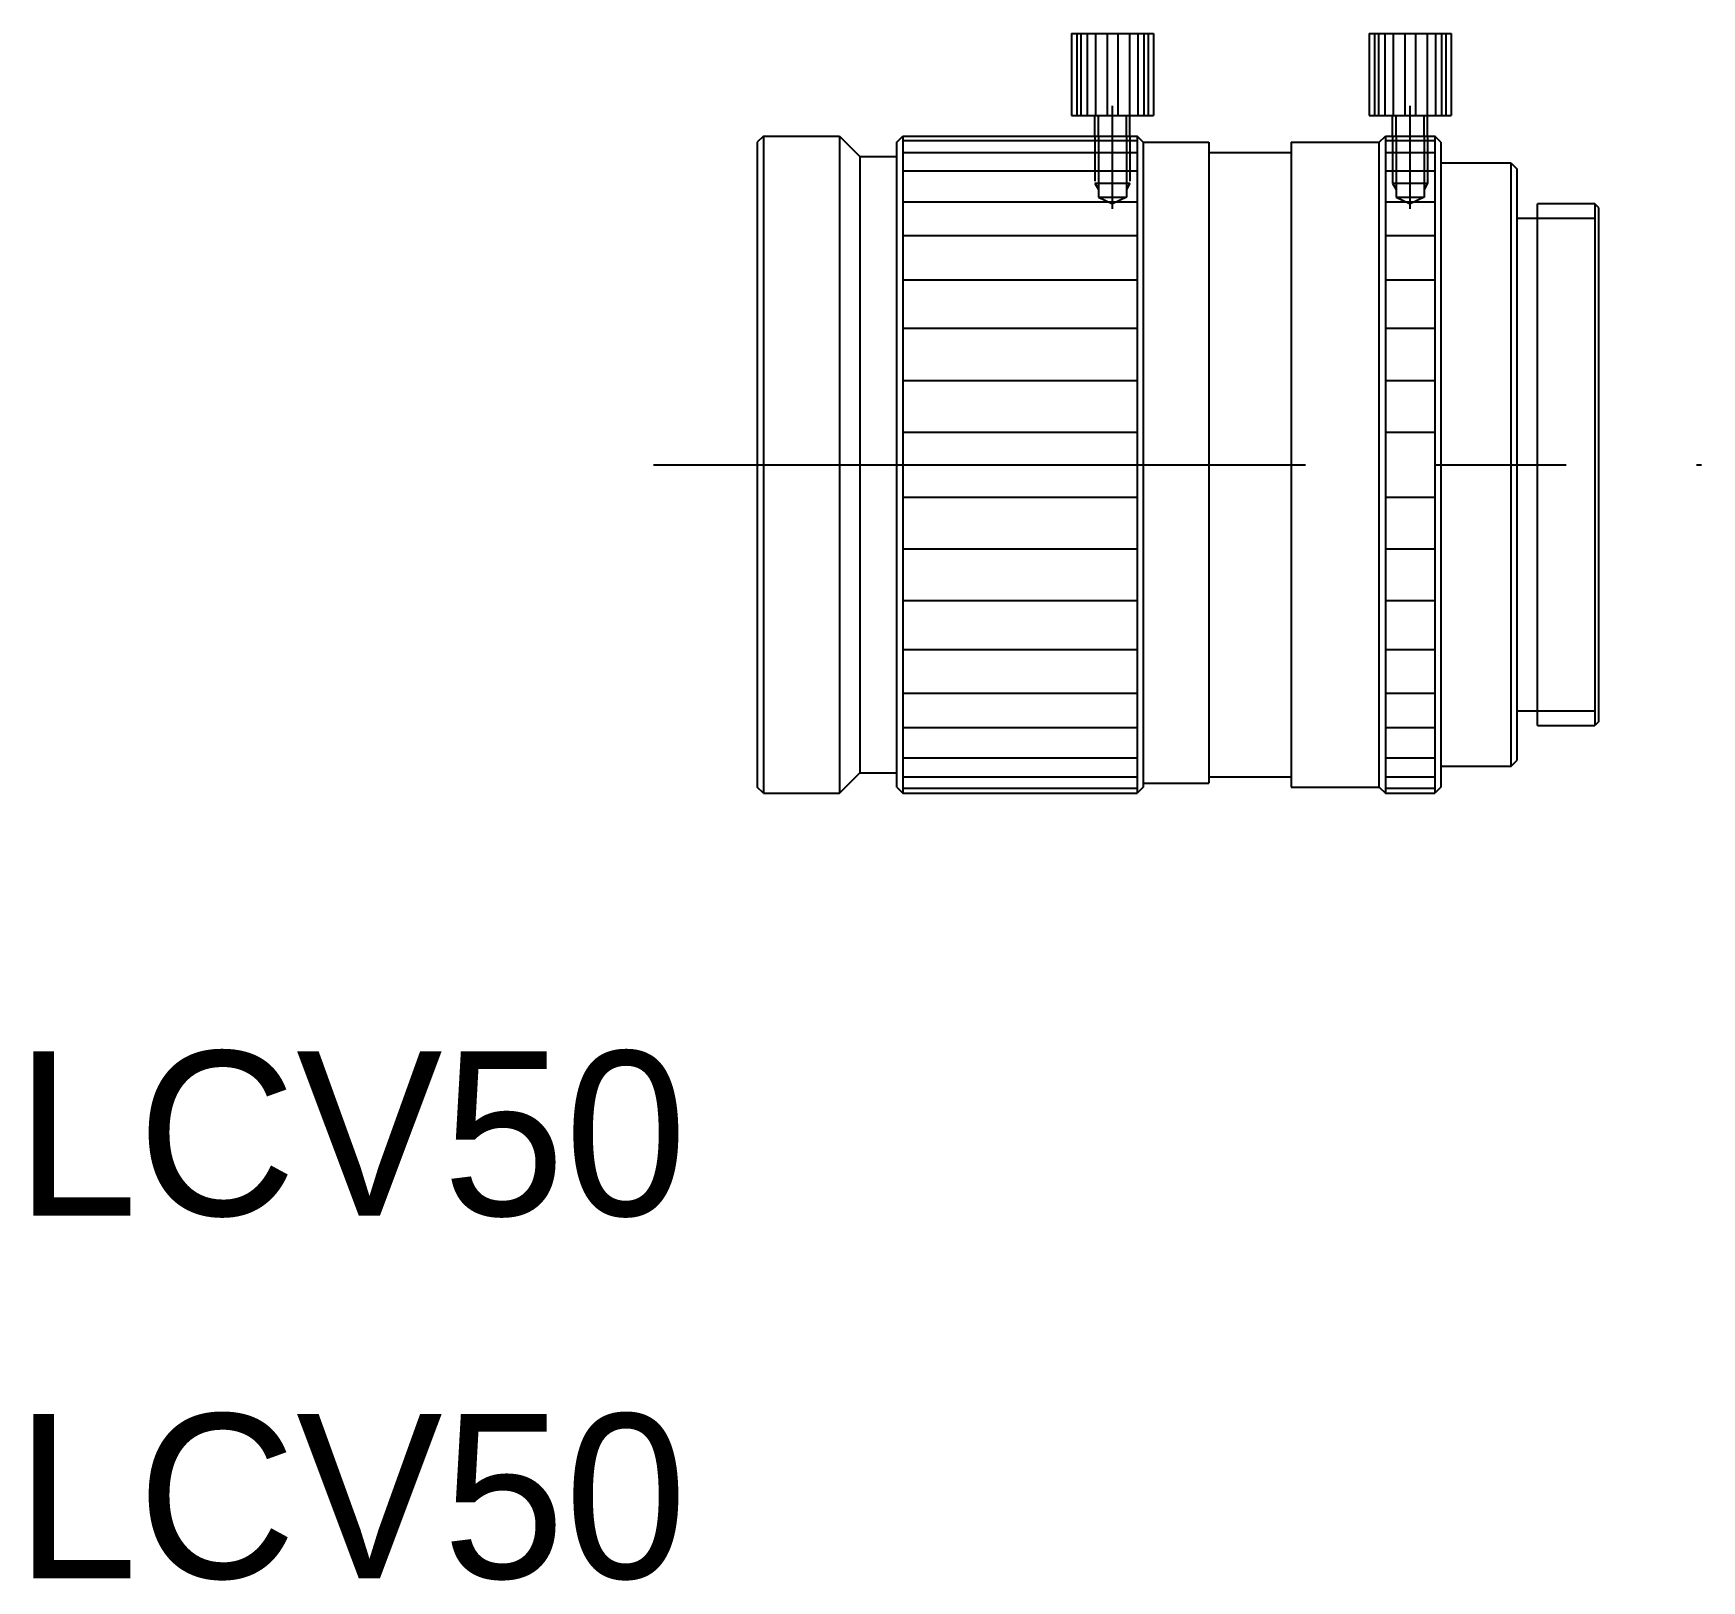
# Model space of a CAD drawing. Extents: x 123.1 to 204.3, y 135.2 to 210.5.
import ezdxf

# ---------------------------------------------------------------- set-up
doc = ezdxf.new("R2010")
doc.units = 0
doc.linetypes.add('CENTER', pattern=[50.8, 31.75, -6.35, 6.35, -6.35])
doc.linetypes.add('DASHED', pattern=[19.05, 12.7, -6.35])
doc.layers.get('0').update_dxf_attribs({"linetype": 'CONTINUOUS'})
doc.layers.add('CENTER', color=1, linetype='CENTER')

msp = doc.modelspace()

# ---------------------------------------------------------------- linework, layer by layer
at = {"color": 7, "linetype": 'CONTINUOUS'}
for p, q in [((173.645, 210.535), (177.645, 210.535)), ((173.645, 210.535), (173.645, 206.535)), ((177.645, 210.535), (177.645, 206.535)), ((188.145, 210.535), (188.145, 206.535)), ((188.145, 210.535), (192.145, 210.535)), ((192.145, 210.535), (192.145, 206.535)), ((173.645, 206.535), (177.645, 206.535)), ((174.795, 205.535), (174.795, 206.535)), ((176.495, 205.535), (176.495, 206.535)), ((188.145, 206.535), (192.145, 206.535)), ((189.295, 205.535), (189.295, 206.535)), ((190.995, 205.535), (190.995, 206.535)), ((158.645, 205.535), (158.345, 205.235)), ((158.345, 205.235), (158.345, 173.835)), ((158.645, 205.535), (162.345, 205.535)), ((158.645, 205.535), (158.645, 173.535)), ((162.345, 205.535), (162.345, 173.535)), ((162.345, 205.535), (163.345, 204.535)), ((165.145, 205.235), (165.445, 205.535)), ((165.145, 173.835), (165.145, 205.235)), ((165.445, 205.535), (165.445, 173.535)), ((165.445, 205.535), (176.845, 205.535)), ((176.845, 205.535), (176.845, 173.535)), ((177.145, 205.235), (176.845, 205.535)), ((177.145, 205.235), (177.145, 173.835)), ((177.145, 205.235), (180.345, 205.235)), ((180.345, 205.235), (180.345, 174.035)), ((184.345, 205.235), (184.345, 173.835)), ((184.345, 205.235), (188.645, 205.235)), ((188.645, 205.235), (188.945, 205.535)), ((188.645, 173.835), (188.645, 205.235)), ((188.945, 205.535), (191.345, 205.535)), ((188.945, 205.535), (188.945, 173.535)), ((191.345, 205.535), (191.345, 173.535)), ((191.645, 205.235), (191.345, 205.535)), ((191.645, 205.235), (191.645, 173.835)), ((163.345, 204.535), (165.145, 204.535)), ((163.345, 204.535), (163.345, 174.535)), ((180.345, 204.735), (184.345, 204.735)), ((191.645, 204.235), (195.045, 204.235)), ((195.045, 204.235), (195.345, 203.935)), ((195.045, 204.235), (195.045, 174.835)), ((195.345, 203.935), (195.345, 175.135)), ((195.345, 201.535), (196.345, 201.535)), ((196.345, 176.835), (196.345, 202.235)), ((199.145, 202.235), (196.345, 202.235)), ((199.145, 202.235), (199.145, 176.835)), ((199.345, 202.035), (199.145, 202.235)), ((199.345, 177.535), (199.345, 202.035)), ((196.345, 177.535), (195.345, 177.535)), ((199.345, 177.035), (199.345, 177.535)), ((196.345, 176.835), (199.145, 176.835)), ((199.345, 177.035), (199.145, 176.835)), ((195.045, 174.835), (191.645, 174.835)), ((195.045, 174.835), (195.345, 175.135)), ((162.345, 173.535), (163.345, 174.535)), ((163.345, 174.535), (165.145, 174.535)), ((177.145, 174.035), (180.345, 174.035)), ((180.345, 174.335), (184.345, 174.335)), ((158.645, 173.535), (158.345, 173.835)), ((158.645, 173.535), (162.345, 173.535)), ((165.145, 173.835), (165.445, 173.535)), ((165.445, 173.535), (176.845, 173.535)), ((177.145, 173.835), (176.845, 173.535)), ((184.345, 173.835), (188.645, 173.835)), ((188.645, 173.835), (188.945, 173.535)), ((188.945, 173.535), (191.345, 173.535)), ((191.645, 173.835), (191.345, 173.535))]:
    msp.add_line(p, q, dxfattribs=at)
at = {"color": 3, "linetype": 'CONTINUOUS'}
for p, q in [((173.909, 210.535), (173.909, 206.535)), ((174.109, 210.535), (174.109, 206.535)), ((174.409, 210.535), (174.409, 206.535)), ((174.817, 210.535), (174.817, 206.535)), ((175.387, 210.535), (175.387, 206.535)), ((175.903, 210.535), (175.903, 206.535)), ((176.472, 210.535), (176.472, 206.535)), ((176.88, 210.535), (176.88, 206.535)), ((177.18, 210.535), (177.18, 206.535)), ((177.38, 210.535), (177.38, 206.535)), ((188.409, 210.535), (188.409, 206.535)), ((188.609, 210.535), (188.609, 206.535)), ((188.909, 210.535), (188.909, 206.535)), ((189.317, 210.535), (189.317, 206.535)), ((189.887, 210.535), (189.887, 206.535)), ((190.403, 210.535), (190.403, 206.535)), ((190.972, 210.535), (190.972, 206.535)), ((191.38, 210.535), (191.38, 206.535)), ((191.68, 210.535), (191.68, 206.535)), ((191.88, 210.535), (191.88, 206.535)), ((174.965, 205.535), (174.965, 206.535)), ((176.325, 205.535), (176.325, 206.535)), ((189.465, 205.535), (189.465, 206.535)), ((190.825, 205.535), (190.825, 206.535)), ((176.845, 205.307), (165.445, 205.307)), ((191.345, 205.307), (188.945, 205.307)), ((165.445, 204.73), (176.845, 204.73)), ((188.945, 204.73), (191.345, 204.73)), ((176.845, 203.825), (165.445, 203.825)), ((191.345, 203.825), (188.945, 203.825)), ((165.445, 202.326), (176.845, 202.326)), ((188.945, 202.326), (191.345, 202.326)), ((196.345, 201.535), (199.145, 201.535)), ((176.845, 200.677), (165.445, 200.677)), ((191.345, 200.677), (188.945, 200.677)), ((165.445, 198.535), (176.845, 198.535)), ((188.945, 198.535), (191.345, 198.535)), ((176.845, 196.165), (165.445, 196.165)), ((191.345, 196.165), (188.945, 196.165)), ((165.445, 193.64), (176.845, 193.64)), ((188.945, 193.64), (191.345, 193.64)), ((165.445, 191.122), (176.845, 191.122)), ((188.945, 191.122), (191.345, 191.122)), ((165.445, 187.948), (176.845, 187.948)), ((188.945, 187.948), (191.345, 187.948)), ((165.445, 185.43), (176.845, 185.43)), ((188.945, 185.43), (191.345, 185.43)), ((176.845, 182.905), (165.445, 182.905)), ((191.345, 182.905), (188.945, 182.905)), ((165.445, 180.535), (176.845, 180.535)), ((188.945, 180.535), (191.345, 180.535)), ((176.845, 178.393), (165.445, 178.393)), ((191.345, 178.393), (188.945, 178.393)), ((199.145, 177.535), (196.345, 177.535)), ((165.445, 176.744), (176.845, 176.744)), ((188.945, 176.744), (191.345, 176.744)), ((176.845, 175.245), (165.445, 175.245)), ((191.345, 175.245), (188.945, 175.245)), ((165.445, 174.34), (176.845, 174.34)), ((188.945, 174.34), (191.345, 174.34)), ((176.845, 173.763), (165.445, 173.763)), ((191.345, 173.763), (188.945, 173.763))]:
    msp.add_line(p, q, dxfattribs=at)
at = {"color": 3, "linetype": 'DASHED'}
for p, q in [((174.795, 205.535), (174.795, 203.335)), ((174.965, 205.535), (174.965, 202.555)), ((176.325, 205.535), (176.325, 202.555)), ((176.495, 205.535), (176.495, 203.335)), ((189.295, 205.535), (189.295, 203.235)), ((189.465, 205.535), (189.465, 202.555)), ((190.825, 205.535), (190.825, 202.555)), ((190.995, 205.535), (190.995, 203.235)), ((174.795, 203.235), (176.495, 203.235)), ((174.795, 203.235), (174.965, 202.941)), ((176.495, 203.235), (176.325, 202.941)), ((189.295, 203.235), (189.465, 202.941)), ((189.295, 203.235), (190.995, 203.235)), ((190.995, 203.235), (190.825, 202.941)), ((174.965, 202.555), (175.645, 202.231)), ((174.965, 202.555), (176.325, 202.555)), ((176.325, 202.555), (175.645, 202.231)), ((189.465, 202.555), (190.145, 202.231)), ((189.465, 202.555), (190.825, 202.555)), ((190.825, 202.555), (190.145, 202.231))]:
    msp.add_line(p, q, dxfattribs=at)
at = {"layer": 'CENTER', "color": 1, "linetype": 'CENTER'}
for p, q in [((175.645, 201.99), (175.645, 207.01)), ((190.145, 201.99), (190.145, 207.01)), ((153.3, 189.535), (204.345, 189.535))]:
    msp.add_line(p, q, dxfattribs=at)

# ---------------------------------------------------------------- texts
at = {"color": 7, "linetype": 'CONTINUOUS'}
for p in [(122.212, 152.975), (122.212, 135.314)]:
    msp.add_text('LCV50', height=8, dxfattribs=at).set_placement(p)

doc.saveas('drawing.dxf')
